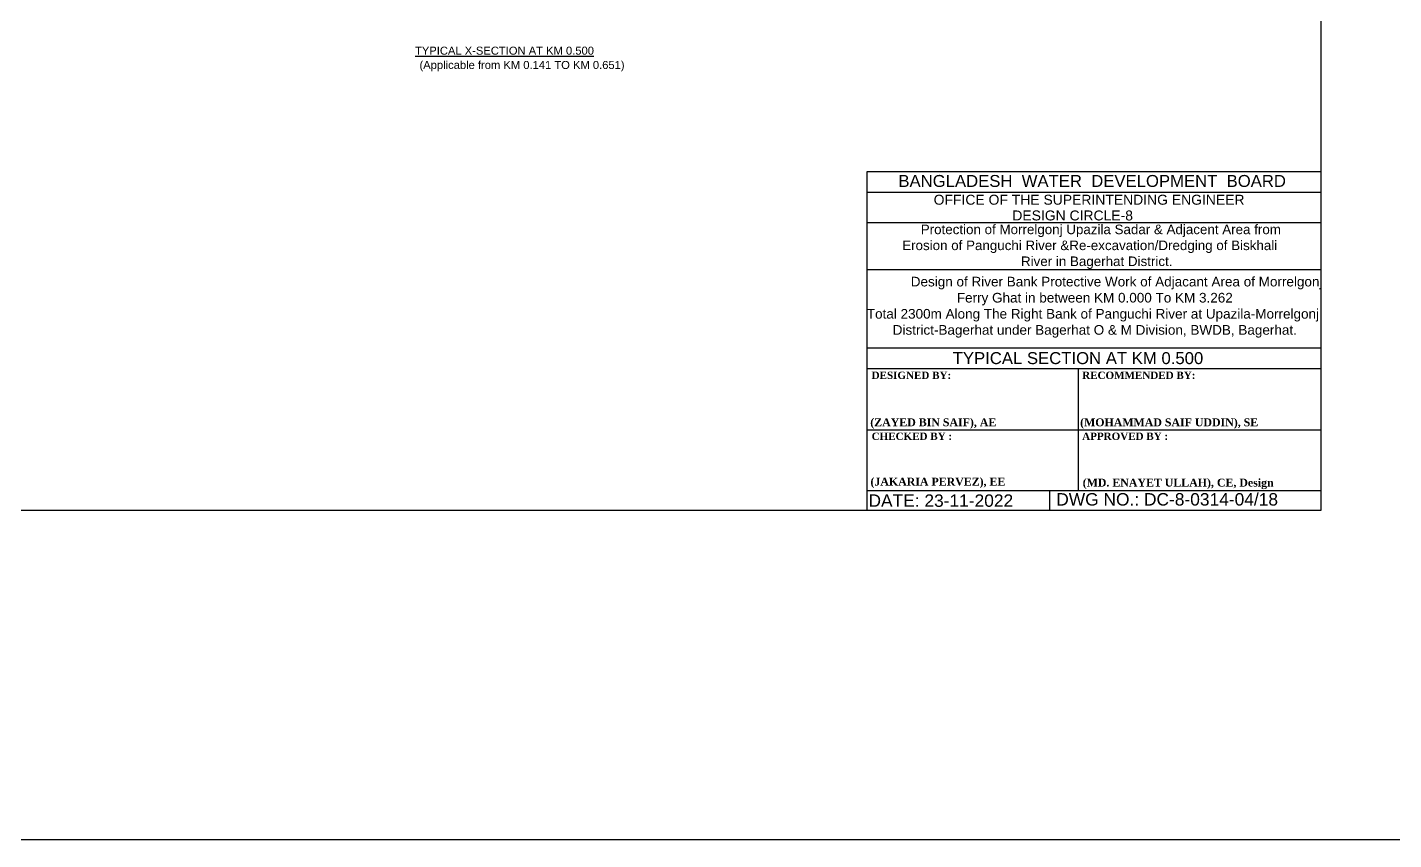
# Model space of a CAD drawing. Header units: inches. Extents: x 89000 to 1304432, y -10828 to 220529.
# Drawn here: x 595297 to 608773, y 64746 to 72761 of the extents above; entities that cross this region are included whole.
import ezdxf
from ezdxf.enums import TextEntityAlignment as Align

# ---------------------------------------------------------------- set-up
doc = ezdxf.new("R2010")
doc.units = ezdxf.units.IN
doc.header["$LTSCALE"] = 7
doc.header["$MEASUREMENT"] = 0
doc.layers.add('LINE', color=7, linetype='Continuous')
doc.styles.add('Kazi_T_H', font='timesbd.ttf')
doc.styles.get("Standard").update_dxf_attribs({"font": 'arial.ttf'})

msp = doc.modelspace()

# ---------------------------------------------------------------- linework, layer by layer
at = {"color": 0, "lineweight": -3, "ltscale": 0.5}
msp.add_lwpolyline([(511349.81128, 94069.37911), (898900.38777, 94069.37911), (898900.38777, 64746.17907), (511349.81128, 64746.17907)], close=True, dxfattribs=at)
at = {"layer": 'LINE', "color": 0, "linetype": 'ByBlock', "lineweight": -3, "ltscale": 0.5}
for p, q in [((608054.06732, 71336.67649), (603577.64639, 71336.67649)), ((603577.64639, 71336.67649), (603577.64639, 67993.69593)), ((608054.06732, 71131.776), (603577.64639, 71131.776)), ((608054.06732, 70831.60506), (603577.64639, 70831.60506)), ((608054.06732, 70368.99684), (603577.64639, 70368.99684)), ((608054.06732, 69595.71966), (603577.64639, 69595.71966)), ((608054.06732, 69392.80927), (603577.64639, 69392.80927)), ((605664.42615, 68189.71319), (605664.42615, 69392.80927)), ((603577.64639, 68791.26123), (608054.06732, 68791.26123)), ((603577.64639, 68189.71319), (608054.06732, 68189.71319)), ((605381.79779, 67993.69593), (605381.79779, 68189.71319))]:
    msp.add_line(p, q, dxfattribs=at)
msp.add_lwpolyline([(591604.76454, 79320.81076), (608054.06732, 79320.81076), (608054.06732, 67993.69593), (591604.76454, 67993.69593)], close=True, dxfattribs=at)

# ---------------------------------------------------------------- texts
at = {"char_height": 78.947585, "attachment_point": 1}
for s, insert in [('{\\LTYPICAL X-SECTION AT KM 0.500}', (599120.84046, 72570.14944)), ('(Applicable from KM 0.141 TO KM 0.651)', (599165.03692, 72429.00754))]:
    msp.add_mtext(s, dxfattribs=dict(at, insert=insert))
at = {"layer": 'LINE', "color": 0, "linetype": 'ByBlock', "lineweight": -3, "ltscale": 0.5}
for s, height, p in [('BANGLADESH  WATER  DEVELOPMENT  BOARD', 117.8074425, (605799.27935, 71186.07334)), ('OFFICE OF THE SUPERINTENDING ENGINEER', 98.2590041, (605768.94939, 71010.70437)), ('DESIGN CIRCLE-8', 98.2590041, (605606.8649, 70855.49659))]:
    msp.add_text(s, height=height, dxfattribs=at).set_placement(p, align=Align.CENTER)
at = {"layer": 'LINE', "lineweight": 50, "ltscale": 0.5}
msp.add_text('TYPICAL SECTION AT KM 0.500', height=117.9108049, dxfattribs=at).set_placement((605659.21566, 69438.28373), align=Align.CENTER)
at = {"layer": 'LINE', "color": 0, "linetype": 'ByBlock', "lineweight": -3, "ltscale": 0.5, "style": 'Kazi_T_H'}
for s, p in [('DESIGNED BY:', (603624.17303, 69291.7492)), ('RECOMMENDED BY:', (605700.51903, 69291.7492)), ('CHECKED BY :', (603624.17303, 68690.20116)), ('APPROVED BY :', (605700.51903, 68690.20116))]:
    msp.add_text(s, height=72.1857649, dxfattribs=at).set_placement(p)
at = {"layer": 'LINE', "lineweight": 50, "ltscale": 0.5, "style": 'Kazi_T_H'}
for s, p in [('(ZAYED BIN SAIF), AE', (603610.86803, 68825.36522)), ('(MOHAMMAD SAIF UDDIN), SE ', (605680.41934, 68824.93855)), ('(JAKARIA PERVEZ), EE', (603612.68771, 68239.92764)), ('(MD. ENAYET ULLAH), CE, Design ', (605705.67304, 68230.26956))]:
    msp.add_text(s, height=77.5262262, dxfattribs=at).set_placement(p)
at = {"layer": 'LINE', "color": 0, "linetype": 'ByBlock', "lineweight": -3, "ltscale": 0.5}
for s, p in [('DATE: 23-11-2022', (603593.22114, 68030.09051)), ('DWG NO.: DC-8-0314-04/18', (605444.96998, 68042.70025))]:
    msp.add_text(s, height=122.5107855, dxfattribs=at).set_placement(p)
for s, insert, char_height, width, attachment_point in [('                  {\\C7;Protection of Morrelgonj Upazila Sadar & Adjacent Area from \\P             Erosion of Panguchi River &Re-excavation/Dredging of Biskhali\\P                                             River in Bagerhat District.}', (603449.88461, 70814.38011), 94.3286439, 4851.667599, 1), ('         {\\H0.7741X;Design of River Bank Protective Work of Adjacant Area of Morrelgonj \\PFerry Ghat in between KM 0.000 To KM 3.262 \\PTotal 2300m Along The Right Bank of Panguchi River at Upazila-Morrelgonj, \\PDistrict-Bagerhat under Bagerhat O & M Division, BWDB, Bagerhat.}', (605825.27016, 70299.69957), 123.0585133, 5592.4973743, 2)]:
    msp.add_mtext(s, dxfattribs=dict(at, insert=insert, char_height=char_height, width=width, attachment_point=attachment_point))

doc.saveas('drawing.dxf')
